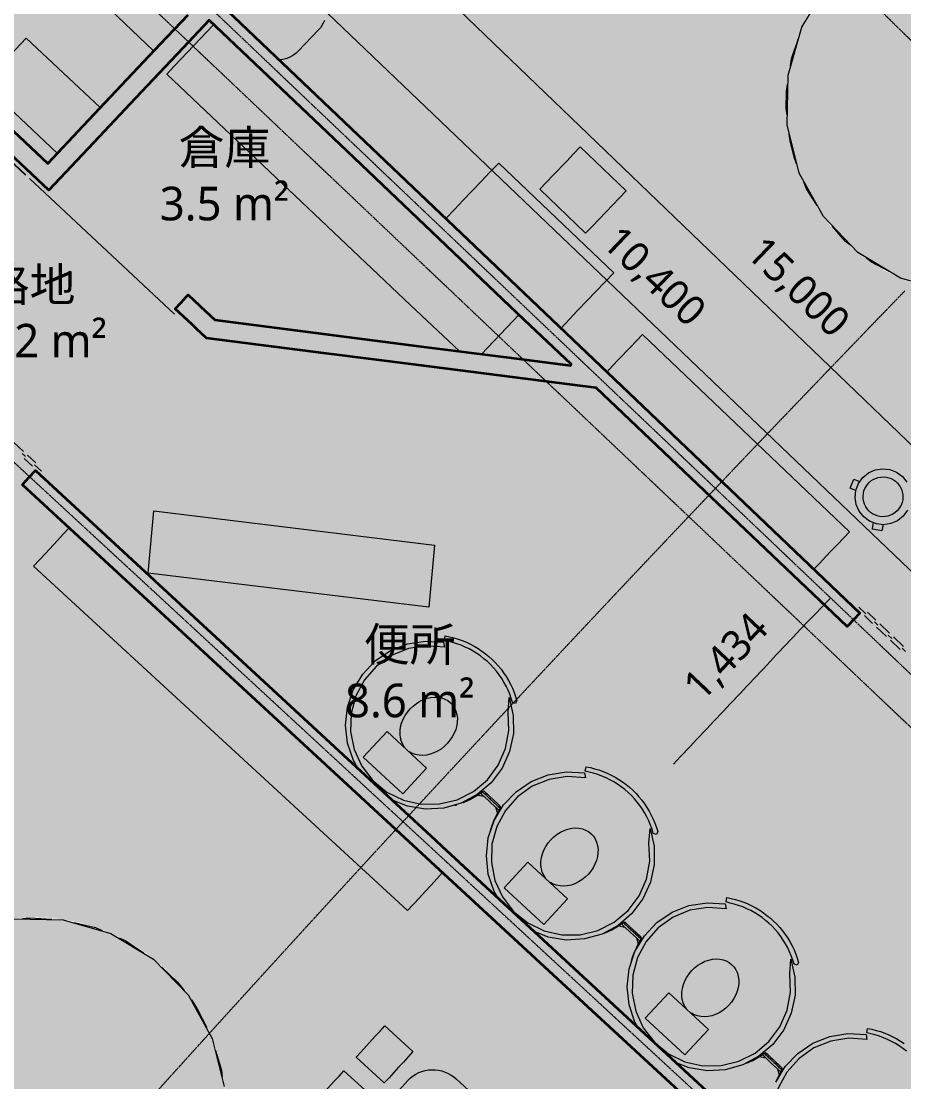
# Model space of a CAD drawing. Header units: millimetres. Extents: x -31757 to 121236, y -27283 to 63658.
# Drawn here: x 55714 to 61271, y 35405 to 42081 of the extents above; entities that cross this region are included whole.
import ezdxf

# ---------------------------------------------------------------- set-up
doc = ezdxf.new("R2010")
doc.units = ezdxf.units.MM
doc.linetypes.add('DASHDOT', pattern=[3.556, 2.54, -0.508, 0, -0.508])
for name, color, linetype, lineweight in [('01_切断（構造・壁）', 7, 'Continuous', 35), ('02_切断（家具）', 8, 'Continuous', 18), ('06_部屋の色', 8, 'Continuous', 0), ('07_切断（建具）', 7, 'Continuous', 18), ('10_見えがかり', 7, 'Continuous', 13), ('11_見えがかり（家具）', 8, 'Continuous', 9), ('40_通り芯', 1, 'DASHDOT', 9), ('50_寸法', 3, 'Continuous', 9), ('60_部屋名・面積', 7, 'Continuous', 13), ('70_断面の位置', 6, 'DASHDOT', 9)]:
    doc.layers.add(name, color=color, linetype=linetype, lineweight=lineweight)
doc.styles.add('JP', font='NotoSansCJKjp-Regular.otf')

msp = doc.modelspace()

# ---------------------------------------------------------------- hatches: boundary and pattern name
at = {"layer": '02_切断（家具）'}
msp.add_hatch(color=8, dxfattribs=at).paths.add_polyline_path([(58166.4, 40294.6), (56631.3, 41747.5), (56680.3, 41799.2), (56925.2, 42057.4), (58527.5, 40537.7), (58847.9, 40233.8), (58808.8, 40192.5), (58613, 39986.1), (58496.7, 40001), (58473.5, 40004)])
at = {"layer": '06_部屋の色', "true_color": 0x86bc78}
h = msp.add_hatch(color=8, dxfattribs=at)
h.paths.add_polyline_path([(57514.3, 45692.3), (57624.6, 45804.9), (57844.2, 46028.4), (58064.2, 46251.6), (58284.4, 46474.5), (58505.1, 46697), (58726, 46919.1), (58947.3, 47141), (59169, 47362.5), (59391, 47583.6), (59613.3, 47804.4), (66936.1, 40419.6), (66725.2, 40210), (66514.5, 40000.2), (66304.2, 39790), (66094.2, 39579.6), (65884.6, 39368.8), (65675.2, 39157.6), (65466.2, 38946.2), (65257.5, 38734.4), (65049.2, 38522.3), (64944.5, 38415.4), (64841.1, 38309.9), (64633.4, 38097.1), (64426, 37884.1), (64219, 37670.7), (64012.3, 37457), (63805.9, 37243), (63599.8, 37028.7), (63394.1, 36814), (63188.7, 36599.1), (62983.6, 36383.8), (55447.8, 43551.2), (55663.9, 43778), (55880.4, 44004.6), (56097.2, 44230.8), (56314.3, 44456.7), (56531.9, 44682.2), (56749.7, 44907.4), (56967.9, 45132.3), (57186.5, 45356.8), (57405.4, 45581), (57510.8, 45688.7)])
h.paths.add_polyline_path([(60530.3, 41638.2), (60528.5, 41533.4), (60535.8, 41428.8), (60552.2, 41325.2), (60577.6, 41223.5), (60611.7, 41124.4), (60654.3, 41028.6), (60705.1, 40937), (60763.8, 40850), (60829.7, 40768.6), (60902.6, 40693.2), (60981.7, 40624.4), (61066.5, 40562.8), (61156.3, 40508.8), (61250.6, 40462.8), (61348.4, 40425.3), (61449.2, 40396.4), (61552.1, 40376.4), (61656.4, 40365.4), (61761.2, 40363.6), (61865.7, 40370.9), (61969.3, 40387.3), (62071, 40412.6), (62170.1, 40446.8), (62265.9, 40489.4), (62357.6, 40540.2), (62444.5, 40598.9), (62525.9, 40664.8), (62583.5, 40720.4), (62587.2, 40724), (62601.4, 40737.7), (62670.1, 40816.8), (62731.7, 40901.6), (62785.7, 40991.4), (62831.7, 41085.7), (62869.3, 41183.5), (62898.2, 41284.3), (62918.2, 41387.2), (62929.1, 41491.5), (62930.9, 41596.3), (62923.6, 41700.8), (62907.2, 41804.4), (62881.9, 41906.1), (62847.7, 42005.2), (62805.1, 42101), (62754.3, 42192.7), (62695.7, 42279.6), (62629.7, 42361), (62556.9, 42436.4), (62477.8, 42505.2), (62392.9, 42566.8), (62303.1, 42620.8), (62208.9, 42666.8), (62111, 42704.4), (62010.2, 42733.3), (61907.3, 42753.3), (61803.1, 42764.2), (61698.3, 42766), (61593.7, 42758.7), (61490.1, 42742.3), (61388.4, 42717), (61289.3, 42682.8), (61193.5, 42640.2), (61101.9, 42589.4), (61014.9, 42530.8), (60933.5, 42464.8), (60871.2, 42404.6), (60858.1, 42392), (60789.3, 42312.8), (60727.7, 42228), (60673.7, 42138.2), (60627.7, 42044), (60590.2, 41946.1), (60561.3, 41845.3), (60541.3, 41742.4)], flags=0)
at = {"layer": '06_部屋の色', "true_color": 0xe9dfcf}
for points in [[(56229.2, 46951.8), (60871.7, 42405.1), (60858.1, 42392), (60789.3, 42312.8), (60727.7, 42228), (60673.7, 42138.2), (60627.7, 42044), (60590.2, 41946.1), (60561.3, 41845.3), (60541.3, 41742.4), (60530.3, 41638.2), (60528.5, 41533.4), (60535.8, 41428.8), (60552.2, 41325.2), (60577.6, 41223.5), (60611.7, 41124.4), (60654.3, 41028.6), (60705.1, 40937), (60763.8, 40850), (60829.7, 40768.6), (60902.6, 40693.2), (60981.7, 40624.4), (61066.5, 40562.8), (61156.3, 40508.8), (61250.6, 40462.8), (61348.4, 40425.3), (61449.2, 40396.4), (61552.1, 40376.4), (61656.4, 40365.4), (61761.2, 40363.6), (61865.7, 40370.9), (61969.3, 40387.3), (62071, 40412.6), (62170.1, 40446.8), (62265.9, 40489.4), (62357.6, 40540.2), (62444.5, 40598.9), (62525.9, 40664.8), (62587.7, 40724.5), (65991.4, 37391.1), (65018.1, 36382.7), (65043.3, 36358.4), (64070.2, 35350.2), (54143.9, 44791.1)], [(62128.1, 33329.2), (52090.4, 42600.1), (54143.9, 44791.1), (64044.9, 35374.3), (63086.5, 34351.7), (63112, 34327.8), (62153.8, 33305.4)], [(52090.4, 42600.1), (62128.1, 33329.2), (61184.7, 32292.7), (61210.6, 32269.2), (60267.5, 31232.9), (60241.4, 31256.3), (56694.5, 34437.3), (56741.1, 34490.9), (56802.8, 34575.7), (56856.7, 34665.5), (56902.7, 34759.8), (56940.3, 34857.6), (56969.2, 34958.4), (56989.2, 35061.3), (57000.1, 35165.5), (57001.9, 35270.4), (56994.6, 35374.9), (56978.2, 35478.5), (56952.9, 35580.2), (56918.7, 35679.3), (56876.1, 35775.1), (56825.3, 35866.8), (56766.7, 35953.7), (56700.7, 36035.1), (56627.9, 36110.5), (56548.8, 36179.3), (56463.9, 36240.9), (56374.1, 36294.9), (56279.9, 36340.9), (56182, 36378.5), (56081.2, 36407.3), (55978.3, 36427.4), (55874.1, 36438.3), (55769.3, 36440.1), (55664.7, 36432.8), (55561.1, 36416.4), (55459.4, 36391.1), (55360.3, 36356.9), (55264.5, 36314.3), (55172.9, 36263.5), (55086, 36204.9), (55004.5, 36138.9), (54929.1, 36066.1), (54906.9, 36040.5), (50069.1, 40379.3)], [(53867.9, 41871.1), (54057.7, 42075), (54158.8, 42183.4), (54265.8, 42297.8), (54336.9, 42373.8), (54393.3, 42434.1), (54425.8, 42468.8), (55994.5, 40998.5), (56008, 41012.8), (56021.4, 41027.2), (56034.8, 41041.5), (56764.2, 40357.4), (56750.9, 40343.2), (56737.5, 40328.9), (56724.2, 40314.7), (56906.6, 40143.7), (59360.4, 39829.4), (62983.4, 36383.6), (62806.8, 36197.7), (62778.9, 36168.3), (62676.7, 36060.4), (62574.6, 35952.4), (62472.5, 35844.4), (62406.8, 35774.6), (62013.9, 35356.8), (58365.8, 38776), (55911.6, 39072.1), (53412.8, 41380), (53524, 41500.2), (53625.5, 41610), (53732, 41724.8), (53838.6, 41839.6)]]:
    msp.add_hatch(color=8, dxfattribs=at).paths.add_polyline_path(points)
at = {"layer": '06_部屋の色', "true_color": 0xd9d3ec}
for points in [[(54935.6, 43011.1), (55447.4, 43551.3), (56896.6, 42172.9), (56389.8, 41638.1), (55885, 41101.4), (54425.7, 42469.1)], [(55994.5, 40998.5), (55885.6, 41100.6), (56390.5, 41637.4), (56897.5, 42172.3), (62983.6, 36383.8), (62982.8, 36384.2), (59360.6, 39829.3), (56906.6, 40143.7), (56724.2, 40314.7), (56764.2, 40357.4), (56034.8, 41041.5)]]:
    msp.add_hatch(color=8, dxfattribs=at).paths.add_polyline_path(points)
at = {"layer": '06_部屋の色', "true_color": 0x86bc78}
msp.add_hatch(color=8, dxfattribs=at).paths.add_polyline_path([(61016, 42529.1), (61290, 42681), (61594, 42756.8), (61907.2, 42751.3), (62208.3, 42664.9), (62476.9, 42503.6), (62694.5, 42278.3), (62846.3, 42004.3), (62922.1, 41700.3), (62916.7, 41387.1), (62830.3, 41086), (62669, 40817.5), (62443.6, 40599.8), (62169.6, 40448), (61865.7, 40372.2), (61552.5, 40377.7), (61251.3, 40464), (60982.8, 40625.3), (60765.2, 40850.7), (60613.3, 41124.7), (60537.5, 41428.6), (60543, 41741.8), (60629.4, 42043), (60790.7, 42311.5)])
at = {"layer": '06_部屋の色', "true_color": 0x9fcb84}
h = msp.add_hatch(color=8, dxfattribs=at)
h.paths.add_polyline_path([(50264, 37890.7), (50471.4, 38125.6), (50679.1, 38360.2), (50887.3, 38594.4), (51095.8, 38828.3), (51304.6, 39061.9), (51408.5, 39177.8), (51513.8, 39295.2), (51723.4, 39528.1), (51933.3, 39760.7), (52143.6, 39993), (52354.2, 40225), (52565.2, 40456.7), (52776.6, 40688), (52988.3, 40919), (53200.4, 41149.7), (53412.8, 41380), (59946.6, 35345.3), (61052.7, 34323.6), (60851.1, 34105.1), (60649.9, 33886.2), (60449, 33667), (60248.5, 33447.5), (60048.2, 33227.7), (59848.4, 33007.6), (59648.8, 32787.2), (59449.6, 32566.4), (59250.8, 32345.4), (59154.2, 32237.7), (59150.9, 32234), (59052.3, 32124.1), (58854.1, 31902.4), (58656.3, 31680.5), (58458.8, 31458.2), (58261.6, 31235.6), (58064.8, 31012.8), (57868.4, 30789.6), (57672.3, 30566.1), (57476.5, 30342.4), (57281.1, 30118.3), (53359.5, 33533.2), (49438, 36948), (49643.9, 37184.2), (49850.2, 37420), (50056.9, 37655.5)])
h.paths.add_polyline_path([(54860.3, 35986.9), (54798.7, 35902.1), (54744.7, 35812.3), (54698.7, 35718.1), (54661.2, 35620.2), (54632.3, 35519.4), (54612.3, 35416.5), (54601.3, 35312.3), (54599.5, 35207.5), (54606.8, 35102.9), (54623.2, 34999.3), (54648.6, 34897.6), (54682.7, 34798.5), (54725.3, 34702.7), (54776.1, 34611.1), (54834.8, 34524.1), (54900.7, 34442.7), (54973.6, 34367.3), (55052.7, 34298.5), (55137.5, 34236.9), (55227.3, 34182.9), (55321.6, 34136.9), (55419.4, 34099.4), (55520.2, 34070.5), (55623.1, 34050.5), (55727.4, 34039.5), (55832.2, 34037.7), (55936.7, 34045), (56040.3, 34061.4), (56142, 34086.7), (56241.1, 34120.9), (56336.9, 34163.5), (56428.6, 34214.3), (56515.5, 34273), (56597, 34338.9), (56672.4, 34411.8), (56694.4, 34437.1), (56741.1, 34490.9), (56802.8, 34575.7), (56856.7, 34665.5), (56902.7, 34759.8), (56940.3, 34857.6), (56969.2, 34958.4), (56989.2, 35061.3), (57000.1, 35165.5), (57001.9, 35270.4), (56994.6, 35374.9), (56978.2, 35478.5), (56952.9, 35580.2), (56918.7, 35679.3), (56876.1, 35775.1), (56825.3, 35866.8), (56766.7, 35953.7), (56700.7, 36035.1), (56627.9, 36110.5), (56548.8, 36179.3), (56463.9, 36240.9), (56374.1, 36294.9), (56279.9, 36340.9), (56182, 36378.5), (56081.2, 36407.3), (55978.3, 36427.4), (55874.1, 36438.3), (55769.3, 36440.1), (55664.7, 36432.8), (55561.1, 36416.4), (55459.4, 36391.1), (55360.3, 36356.9), (55264.5, 36314.3), (55172.9, 36263.5), (55086, 36204.9), (55004.5, 36138.9), (54929.1, 36066.1), (54906.8, 36040.4)], flags=0)
at = {"layer": '06_部屋の色', "true_color": 0xd5ebee}
msp.add_hatch(color=8, dxfattribs=at).paths.add_polyline_path([(62013.9, 35356.8), (62065.2, 35411.4), (61557.9, 34868.5), (61052.7, 34323.6), (55911.6, 39072.1), (58365.8, 38776)])
at = {"layer": '06_部屋の色', "true_color": 0x9fcb84}
msp.add_hatch(color=8, dxfattribs=at).paths.add_polyline_path([(55087, 36203.2), (55361, 36355.1), (55665, 36430.9), (55978.2, 36425.4), (56279.3, 36339.1), (56547.8, 36177.7), (56765.5, 35952.4), (56917.3, 35678.4), (56993.1, 35374.5), (56987.7, 35061.2), (56901.3, 34760.1), (56740, 34491.6), (56514.6, 34274), (56240.6, 34122.1), (55936.7, 34046.3), (55623.5, 34051.8), (55322.3, 34138.1), (55053.8, 34299.5), (54836.2, 34524.8), (54684.3, 34798.8), (54608.5, 35102.8), (54614, 35416), (54700.4, 35717.1), (54861.7, 35985.6)])
at = {"layer": '50_寸法'}
for points in [[(60842, 38420.2), (60835.9, 38413.8), (60828.6, 38408.8), (60820.5, 38405.3), (60811.9, 38403.5), (60803.1, 38403.3), (60794.4, 38404.9), (60786.2, 38408.2), (60778.8, 38413), (60772.5, 38419.1), (60767.5, 38426.4), (60764, 38434.5), (60762.1, 38443.1), (60762, 38451.9), (60763.6, 38460.6), (60766.8, 38468.8), (60771.6, 38476.2), (60777.8, 38482.5), (60785, 38487.5), (60793.1, 38491), (60801.7, 38492.9), (60810.6, 38493), (60819.2, 38491.4), (60827.4, 38488.2), (60834.8, 38483.4), (60841.2, 38477.2), (60846.2, 38470), (60849.7, 38461.9), (60851.5, 38453.3), (60851.7, 38444.4), (60850.1, 38435.8), (60846.8, 38427.6)], [(59857.5, 37377.3), (59851.4, 37371), (59844.1, 37366), (59836, 37362.5), (59827.4, 37360.7), (59818.6, 37360.5), (59809.9, 37362.1), (59801.7, 37365.4), (59794.3, 37370.1), (59787.9, 37376.3), (59782.9, 37383.5), (59779.4, 37391.6), (59777.6, 37400.3), (59777.4, 37409.1), (59779, 37417.8), (59782.3, 37426), (59787.1, 37433.4), (59793.2, 37439.7), (59800.5, 37444.7), (59808.6, 37448.2), (59817.2, 37450.1), (59826, 37450.2), (59834.7, 37448.6), (59842.9, 37445.4), (59850.3, 37440.6), (59856.6, 37434.4), (59861.6, 37427.2), (59865.1, 37419.1), (59867, 37410.5), (59867.1, 37401.6), (59865.5, 37393), (59862.3, 37384.8)]]:
    msp.add_hatch(color=7, dxfattribs=at).paths.add_polyline_path(points)

# ---------------------------------------------------------------- linework, layer by layer
at = {"layer": '01_切断（構造・壁）'}
for points in [[(55533.8, 43553.3), (58483.5, 40746.2), (59537.4, 39743.2), (60995.1, 38355.9), (60995.1, 38355.9), (60995.1, 38355.9), (60988.9, 38349.4), (60960.2, 38319.2), (60914, 38270.6), (59333.9, 39772.5), (59250.1, 39783.2), (58200.8, 39917.5), (58200.8, 39917.5), (57634.9, 39989.9), (56880.2, 40086.4), (56880.2, 40086.4), (56880.2, 40086.4), (56814.9, 40147.6), (56790, 40171), (56683, 40271.2), (56683, 40271.2), (56683, 40271.2), (56720.6, 40311.3), (56751.1, 40343.9), (56765.1, 40358.8), (56837.1, 40291.2), (56842.6, 40286.1), (56933.4, 40200.9), (57518.8, 40125.9), (58231.9, 40034.4), (58767.8, 39965.7), (59173.7, 39913.7), (59177.3, 39921.3), (58881.8, 40202.3), (58524.3, 40542.1), (57765.6, 41263.2), (56898.4, 42087.6), (56697.4, 41875.5), (56694.6, 41872.5), (56433.4, 41596.9), (56169.4, 41316.2), (55887.8, 41016.8), (55887.8, 41016.8), (55887.8, 41016.8), (55887.8, 41016.8), (55887.8, 41016.8), (55497.9, 41382.1)], [(55119.9, 41900.8), (55882.2, 41186), (56107, 41425), (56346.2, 41679.3), (56592.2, 41938.8), (56765.7, 42122)], [(60839.4, 34438.9), (58953.8, 36179.4), (57191.3, 37806.3), (55721.4, 39163.2), (55724, 39166), (55762.8, 39208), (55804.2, 39252.9), (55804.2, 39252.9), (55804.2, 39252.9), (56855.8, 38281.1), (58322.5, 36925.6), (58322.5, 36925.6), (58363.4, 36887.8), (58363.4, 36887.8), (60168.2, 35219.9), (60919.5, 34525.6), (60919.5, 34525.6), (60919.5, 34525.6), (60868.9, 34470.8), (60839.6, 34439.1), (60839.4, 34438.9)]]:
    msp.add_lwpolyline(points, dxfattribs=at)
at = {"layer": '02_切断（家具）'}
msp.add_lwpolyline([(58166.4, 40294.6), (56631.3, 41747.5), (56680.3, 41799.2), (56925.2, 42057.4), (58527.5, 40537.7), (58847.9, 40233.8), (58808.8, 40192.5), (58613, 39986.1), (58496.7, 40001), (58473.5, 40004), (58166.4, 40294.6)], dxfattribs=at)
at = {"layer": '07_切断（建具）'}
for points in [[(56678.6, 40237.2), (55766.2, 41091.8)], [(55720, 39360.6), (55742, 39340.3)], [(55797.1, 39289.3), (55841.2, 39248.6)], [(61032.2, 38351.4), (60988.8, 38392.8)], [(61108.3, 38279), (61086.5, 38299.7)], [(61195.2, 38196.3), (61173.5, 38216.9)], [(61260.4, 38134.2), (61282.1, 38113.5)]]:
    msp.add_lwpolyline(points, dxfattribs=at)
at = {"layer": '10_見えがかり'}
for points in [[(60564.2, 41844.6), (60607.7, 41974.5)], [(60557.4, 41799.4), (60564.2, 41844.6)], [(60536.6, 41488.6), (60531.5, 41533.4), (60533.3, 41638), (60540, 41682.6)], [(60596.7, 41183), (60580.4, 41224.4), (60555.1, 41325.8), (60550.1, 41370)], [(60725.4, 40918.4), (60657, 41030), (60641, 41070.7)], [(60938.3, 40668.6), (60904.6, 40695.3), (60819.3, 40791.8)], [(61179.7, 40504.7), (61068.1, 40565.3), (61034.9, 40591.7)], [(55665.3, 39431.1), (55728.5, 39372.7)], [(55785.7, 39279.9), (55733.5, 39328.1)], [(55753.4, 39349.7), (55805.6, 39301.5)], [(61075.2, 38290.7), (61023.8, 38339.6)], [(61043.5, 38360.4), (61095, 38311.4)], [(61162.1, 38208), (61099.9, 38267.2)], [(61119.6, 38288), (61181.9, 38228.7)], [(58491.4, 38182), (58517.2, 38171.3), (58542.4, 38159.4), (58567, 38146.3), (58591, 38131.9), (58614.2, 38116.4), (58636.6, 38099.8), (58658.2, 38082.1), (58678.9, 38063.4), (58698.7, 38043.7), (58717.5, 38023), (58735.2, 38001.5), (58751.9, 37979.1), (58767.4, 37955.9), (58781.8, 37932), (58795, 37907.4), (58807, 37882.2), (58817.7, 37856.4), (58827.2, 37830.2), (58835.4, 37803.5), (58826.9, 37785.7), (58807.5, 37791.8), (58799.5, 37818.5), (58790.1, 37844.8), (58779.3, 37870.5), (58767.3, 37895.7), (58754, 37920.3), (58739.4, 37944.1), (58723.6, 37967.1), (58706.6, 37989.2), (58688.5, 38010.5), (58669.4, 38030.8), (58649.2, 38050.1), (58628.1, 38068.3), (58606, 38085.4), (58583.1, 38101.3), (58559.4, 38116.1), (58534.9, 38129.5), (58509.8, 38141.8), (58484.1, 38152.6), (58457.9, 38162.2), (58431.2, 38170.4), (58404.1, 38177.2), (58379.2, 38184.2), (58383.9, 38211.7), (58411.3, 38206.3), (58438.4, 38199.5), (58465.1, 38191.4), (58491.4, 38182)], [(61206.5, 38205.2), (61268.8, 38145.9)], [(61249.1, 38125.2), (61186.8, 38184.5)], [(59377.9, 37358.5), (59403.7, 37347.8), (59428.9, 37335.9), (59453.5, 37322.7), (59477.5, 37308.4), (59500.7, 37292.9), (59523.1, 37276.3), (59544.7, 37258.6), (59565.4, 37239.9), (59585.2, 37220.2), (59604, 37199.5), (59621.7, 37178), (59638.4, 37155.6), (59653.9, 37132.4), (59668.3, 37108.5), (59681.5, 37083.9), (59693.5, 37058.7), (59704.2, 37032.9), (59713.7, 37006.6), (59721.9, 36979.9), (59713.4, 36962.2), (59694, 36968.2), (59686, 36995), (59676.6, 37021.2), (59665.8, 37047), (59653.8, 37072.2), (59640.5, 37096.7), (59625.9, 37120.5), (59610.1, 37143.5), (59593.1, 37165.7), (59575.1, 37187), (59555.9, 37207.3), (59535.7, 37226.6), (59514.6, 37244.8), (59492.5, 37261.9), (59469.6, 37277.8), (59445.9, 37292.5), (59421.4, 37306), (59396.3, 37318.2), (59370.6, 37329.1), (59344.4, 37338.7), (59317.7, 37346.8), (59290.6, 37353.6), (59265.7, 37360.7), (59270.4, 37388.2), (59297.8, 37382.8), (59324.9, 37376), (59351.6, 37367.9), (59377.9, 37358.5)], [(60264.4, 36534.9), (60290.2, 36524.3), (60315.4, 36512.3), (60340, 36499.2), (60364, 36484.9), (60387.2, 36469.4), (60409.7, 36452.8), (60431.2, 36435.1), (60451.9, 36416.4), (60471.7, 36396.6), (60490.5, 36376), (60508.2, 36354.4), (60524.9, 36332), (60540.4, 36308.9), (60554.8, 36284.9), (60568, 36260.3), (60580, 36235.1), (60590.7, 36209.4), (60600.2, 36183.1), (60608.4, 36156.4), (60599.9, 36138.6), (60580.5, 36144.7), (60572.5, 36171.4), (60563.1, 36197.7), (60552.4, 36223.5), (60540.3, 36248.7), (60527, 36273.2), (60512.4, 36297), (60496.6, 36320), (60479.6, 36342.2), (60461.6, 36363.4), (60442.4, 36383.7), (60422.2, 36403), (60401.1, 36421.2), (60379, 36438.3), (60356.1, 36454.3), (60332.4, 36469), (60307.9, 36482.5), (60282.8, 36494.7), (60257.1, 36505.6), (60230.9, 36515.1), (60204.2, 36523.3), (60177.1, 36530.1), (60152.2, 36537.2), (60156.9, 36564.7), (60184.3, 36559.2), (60211.4, 36552.4), (60238.1, 36544.3), (60264.4, 36534.9)], [(55723.2, 36431.9), (55769.3, 36437.1), (55908, 36428.7)], [(56046.9, 36407.8), (56181.1, 36375.6), (56223.3, 36357.2)], [(56330.8, 36310.5), (56372.7, 36292.3), (56486.6, 36216.9)], [(56600.5, 36126.1), (56698.4, 36033.2), (56741, 35980.6)], [(56785.5, 35920.4), (56822.7, 35865.2), (56882.1, 35746)], [(61287.6, 35597.7), (61265.5, 35614.8), (61242.6, 35630.7), (61218.9, 35645.5), (61194.5, 35659), (61169.3, 35671.2), (61143.6, 35682), (61117.4, 35691.6), (61090.7, 35699.8), (61063.7, 35706.6), (61038.7, 35713.6), (61043.5, 35741.2), (61070.8, 35735.7), (61097.9, 35728.9), (61124.6, 35720.8), (61150.9, 35711.4)], [(61150.9, 35711.4), (61176.7, 35700.7), (61201.9, 35688.8), (61226.6, 35675.7), (61250.5, 35661.3), (61273.7, 35645.8)], [(56938, 35603.7), (56975.3, 35477.9), (56980.3, 35434.3)]]:
    msp.add_lwpolyline(points, dxfattribs=at)
at = {"layer": '11_見えがかり（家具）'}
for points in [[(61552.5, 40377.7), (61251.3, 40464), (60982.8, 40625.3), (60765.2, 40850.7), (60613.3, 41124.7), (60537.5, 41428.6), (60543, 41741.8), (60629.4, 42043), (60790.7, 42311.5), (61016, 42529.1)], [(56547.5, 41894.6), (56229.3, 42196), (56491.1, 42472)], [(57623.5, 42085.8), (57616.5, 42069.6), (57608, 42054.3), (57597.9, 42039.9), (57586.5, 42026.7), (57457.6, 41891.6), (57445.2, 41879.8), (57431.7, 41869.3), (57417.2, 41860.1), (57401.9, 41852.5), (57385.8, 41846.3), (57369.2, 41841.8), (57352.2, 41838.9), (57339.1, 41838)], [(55940.8, 41251.1), (55475.4, 41687.9), (55745.5, 41975.2), (56210.5, 41537.1)], [(59310.5, 40791), (59268, 40746.7), (58979, 41023.2), (59064.1, 41112.1), (59149.2, 41200.9), (59191.8, 41245.3), (59234.4, 41289.6), (59522.9, 41012.6), (59480.4, 40968.3), (59437.9, 40924), (59395.4, 40879.7), (59352.9, 40835.4), (59310.5, 40791)], [(58388.7, 40839.1), (58442.1, 40895.3), (58498, 40953.9), (58553.9, 41012.6), (58609.9, 41071.2), (58665.9, 41129.9), (58721.9, 41188.5), (59444.6, 40497.3), (59388.9, 40439), (59333.2, 40380.7), (59277.5, 40322.3), (59221.8, 40264), (59166.2, 40205.6), (59113.1, 40149.8)], [(59475.8, 39950.7), (59551.4, 40029.9), (59589.1, 40069.5), (59626.9, 40109.1), (60928.8, 38866.1), (60891.3, 38826.8), (60853.9, 38787.6), (60816.5, 38748.3), (60779.1, 38709.1), (60741.7, 38669.8), (60706.7, 38633.1)], [(59402.8, 39874), (59438.1, 39911.1), (59475.8, 39950.7)], [(61294.8, 39002.7), (61267.6, 38965.6), (61231.8, 38936.8), (61189.7, 38918.3), (61144.3, 38911.4), (61098.6, 38916.4), (61055.7, 38933.1), (61018.7, 38960.3), (60989.9, 38996.1), (60971.4, 39038.2), (60964.4, 39083.6), (60969.4, 39129.3), (60986.1, 39172.1), (61013.3, 39209.2), (61049.2, 39238), (61091.2, 39256.5), (61136.7, 39263.4)], [(61136.7, 39263.4), (61182.4, 39258.4), (61225.2, 39241.8), (61262.3, 39214.6), (61291, 39178.7)], [(60967.2, 39127.6), (60958.3, 39131.4), (60953.1, 39133.6), (60948, 39135.8), (60942.9, 39138), (60937.7, 39140.1), (60932.6, 39142.3), (60956.7, 39199), (60961.8, 39196.8), (60967, 39194.6), (60977.2, 39190.3)], [(60977.2, 39190.3), (60982.4, 39188.1), (60992.3, 39183.9)], [(61033.7, 39153.1), (61042.4, 39165.4), (61052.5, 39176.7), (61064.4, 39187), (61078, 39196.1), (61093.1, 39203.4), (61109.3, 39208.8), (61126.3, 39211.9), (61143.5, 39212.7), (61160.6, 39211.1), (61176.9, 39207.3), (61192.2, 39201.6), (61206.1, 39194.2), (61218.5, 39185.5), (61229.7, 39175.4), (61240.1, 39163.5), (61249.1, 39149.9), (61256.5, 39134.8), (61261.9, 39118.6), (61265, 39101.6), (61265.8, 39084.4), (61264.2, 39067.3), (61260.4, 39051), (61254.6, 39035.7), (61247.2, 39021.8), (61238.6, 39009.4), (61228.5, 38998.1), (61216.6, 38987.8), (61203, 38978.8), (61187.9, 38971.4), (61171.6, 38966), (61154.7, 38962.9), (61137.4, 38962.1), (61120.4, 38963.7), (61104, 38967.5), (61088.7, 38973.2), (61074.8, 38980.6), (61062.4, 38989.3), (61051.2, 38999.4), (61040.9, 39011.3), (61031.8, 39024.9), (61024.4, 39040), (61019.1, 39056.2), (61015.9, 39073.2), (61015.2, 39090.5), (61016.7, 39107.5), (61020.5, 39123.9), (61026.3, 39139.1), (61033.7, 39153.1)], [(56549.5, 38998), (58316.8, 38782.2), (58281, 38392.6), (56514.2, 38606.6), (56549.5, 38998)], [(61140.3, 38909.8), (61139.6, 38905.5), (61138.6, 38900), (61137.6, 38894.5), (61136.6, 38889), (61135.7, 38883.8), (61134.7, 38878), (61133.7, 38872.5), (61073.1, 38883.2), (61074, 38888.7), (61076, 38899.7), (61077.9, 38910.7), (61078.9, 38916.2), (61079.8, 38921.5)], [(58221, 36563.3), (58184.2, 36523.4), (58147.4, 36483.4), (55792.4, 38650), (55867.2, 38731.2), (55942.1, 38812.5), (55979.5, 38853.1), (56013.2, 38889.5), (57035.5, 37947.4)], [(57805.4, 37872.9), (57864.7, 37971.3), (57943.8, 38054.6), (58039, 38118.9), (58145.8, 38161.2), (58259.2, 38179.5), (58373.8, 38172.9), (58379.9, 38141.3), (58265.4, 38149.7), (58152, 38131.8), (58045.7, 38088.4), (57952.1, 38022), (57876, 37935.9), (57821.7, 37834.8), (57791.8, 37723.9), (57788, 37609.1), (57810.5, 37496.5), (57858.1, 37392), (57928.3, 37301.1), (58017.4, 37228.7), (58120.6, 37178.4), (58232.6, 37153.1), (58347.4, 37153.9), (58459, 37180.9), (58561.5, 37232.7), (58649.5, 37306.5), (58718.3, 37398.4), (58764.4, 37503.6), (58785.2, 37616.5), (58779.8, 37731.2), (58787.3, 37823.4), (58812.8, 37711.4), (58813.6, 37596.5), (58789.7, 37484.2), (58742.1, 37379.7), (58673.2, 37287.8), (58586, 37213), (58484.8, 37158.7), (58374.3, 37127.5), (58259.6, 37120.8), (58146.2, 37139), (58055.9, 37174.7)], [(57834.4, 37379.4), (57805.7, 37426.9), (57768.9, 37535.7), (57756.4, 37649.9), (57768.8, 37764.1), (57805.4, 37872.9)], [(58131, 37709.9), (58145.6, 37731.7), (58162.6, 37752), (58181.6, 37770.4), (58202.2, 37786.6), (58224.2, 37800.4), (58247.1, 37811.5), (58270.6, 37819.7), (58294.3, 37824.8), (58317.7, 37826.9), (58340.4, 37825.8), (58362.1, 37821.6), (58382.4, 37814.3), (58401, 37804.1), (58417.4, 37791.1), (58431.5, 37775.6), (58443.1, 37757.9), (58451.8, 37738.1), (58457.5, 37716.8), (58460.3, 37694.2), (58459.9, 37670.7), (58456.5, 37646.8), (58450.1, 37622.8), (58440.7, 37599.1), (58428.6, 37576.2), (58414, 37554.5), (58397, 37534.2), (58378.1, 37515.8), (58357.5, 37499.6), (58335.5, 37485.9), (58312.6, 37474.8), (58289.2, 37466.6), (58265.5, 37461.4), (58242.2, 37459.4), (58219.4, 37460.4), (58197.7, 37464.6), (58177.4, 37471.9), (58159.8, 37481.5)], [(58127.6, 37511.4), (58116.7, 37528.2), (58107.9, 37547.9), (58102.1, 37569.2), (58099.3, 37591.8), (58099.6, 37615.3), (58103, 37639.3), (58109.5, 37663.3), (58118.8, 37687), (58131, 37709.9)], [(57867.1, 37448), (58017.7, 37610.5), (58267, 37379.4), (58116.8, 37217.1), (57867.1, 37448)], [(58692, 37049.4), (58751.2, 37147.8), (58830.3, 37231.1), (58925.5, 37295.4), (59032.3, 37337.6), (59145.7, 37355.9), (59260.3, 37349.4), (59266.5, 37317.8), (59151.9, 37326.2), (59038.5, 37308.2), (58932.2, 37264.9), (58838.6, 37198.4), (58762.6, 37112.4), (58708.2, 37011.2), (58678.3, 36900.3), (58674.6, 36785.6), (58697.1, 36673), (58744.7, 36568.5), (58814.8, 36477.6), (58903.9, 36405.1), (59007.1, 36354.9), (59119.1, 36329.5), (59233.9, 36330.4), (59345.5, 36357.4), (59448, 36409.2), (59536, 36482.9), (59604.9, 36574.9), (59650.9, 36680), (59671.7, 36793), (59666.3, 36907.6), (59673.8, 36999.8), (59699.3, 36887.9), (59700.1, 36773), (59676.2, 36660.7), (59628.6, 36556.1), (59559.7, 36464.3), (59472.5, 36389.5), (59371.3, 36335.2), (59260.8, 36304), (59146.1, 36297.3), (59032.7, 36315.5), (58950.4, 36348)], [(58496.2, 37162.6), (58499.5, 37163.7), (58545.1, 37184.8), (58588.4, 37210.1), (58627.2, 37202.5), (58664, 37168.3), (58700.9, 37134.2), (58712.3, 37096.2), (58690.2, 37051.1), (58672.6, 37004.1), (58665.1, 36976.1)], [(58591, 37211.6), (58602.5, 37219.5), (58604.5, 37221)], [(58606.1, 37222.1), (58611.8, 37226.3), (58617.5, 37230.6), (58622.8, 37226.3), (58628, 37221.5), (58633.2, 37216.6), (58643.6, 37206.9), (58648.8, 37202.1), (58654.1, 37197.2), (58659.3, 37192.4), (58664.5, 37187.6), (58669.7, 37182.7), (58674.9, 37177.9), (58680.2, 37173), (58690.6, 37163.3), (58695.8, 37158.5), (58701, 37153.7), (58706.2, 37148.8), (58711.5, 37144), (58716.7, 37139.1), (58721.9, 37134.3), (58727.1, 37129.4), (58729, 37124.2), (58725.1, 37118.2), (58720.9, 37115.6), (58710.5, 37125.3), (58705.3, 37130.1), (58703.7, 37131.5)], [(58624.5, 37205.1), (58621.8, 37207.6), (58616.5, 37212.4), (58606.1, 37222.1)], [(58619.7, 37231.4), (58626.9, 37235.5), (58638.2, 37225.1), (58649.5, 37214.6), (58660.8, 37204.1), (58717.2, 37151.8), (58728.4, 37141.3), (58732.8, 37130), (58730.4, 37126.2)], [(58709.1, 36571.4), (58682.4, 36596.1), (58645.5, 36630.2), (58608.6, 36664.3), (58571.8, 36698.4), (58498, 36766.6), (58461.1, 36800.6), (58424.2, 36834.7), (58387.4, 36868.8), (58350.5, 36902.9), (58313.6, 36937), (58276.7, 36971.1), (58239.8, 37005.2), (58203, 37039.2), (58166.1, 37073.3), (58129.2, 37107.4), (58092.3, 37141.5), (58060.8, 37170.6)], [(58444.6, 37145.3), (58452.1, 37147.1), (58456.2, 37148.6)], [(58722.8, 37114.4), (58716.5, 37104), (58713.6, 37098.8)], [(58715, 36565.5), (58692.2, 36603.4), (58655.4, 36712.2), (58642.9, 36826.4), (58655.3, 36940.6), (58692, 37049.4)], [(59017.7, 36886.7), (59032.3, 36908.4), (59049.1, 36928.5), (59068, 36946.8), (59088.5, 36962.9), (59110.4, 36976.6), (59133.3, 36987.5), (59156.7, 36995.6), (59180.2, 37000.7), (59203.5, 37002.7), (59226.2, 37001.5), (59247.9, 36997.2), (59268.2, 36989.9), (59286.7, 36979.7), (59303.1, 36966.7), (59317.2, 36951.2), (59328.8, 36933.5), (59337.5, 36913.8), (59343.4, 36892.5), (59346.2, 36870), (59345.9, 36846.6), (59342.6, 36822.7), (59336.2, 36798.8), (59326.9, 36775.3), (59314.9, 36752.5), (59300.4, 36730.9), (59283.6, 36710.7), (59264.8, 36692.5), (59244.2, 36676.4), (59222.4, 36662.7), (59199.6, 36651.8), (59176.2, 36643.7), (59152.7, 36638.6), (59129.4, 36636.6), (59106.7, 36637.7), (59085, 36642), (59064.8, 36649.2), (59047.2, 36658.9)], [(59014.9, 36688.8), (59004, 36705.6), (58995.2, 36725.2), (58989.4, 36746.5), (58986.5, 36769), (58986.8, 36792.5), (58990.1, 36816.3), (58996.5, 36840.3), (59005.7, 36863.9), (59017.7, 36886.7)], [(58755.5, 36626.4), (58905.1, 36788), (59154.4, 36556.8), (59005.1, 36395.5), (58755.5, 36626.4)], [(58365.3, 36719.9), (58331.5, 36683.2), (58294.6, 36643.3), (58257.8, 36603.3), (58221, 36563.3)], [(59578.5, 36225.9), (59637.7, 36324.2), (59716.8, 36407.5), (59812, 36471.8), (59918.8, 36514.1), (60032.2, 36532.4), (60146.8, 36525.8), (60153, 36494.3), (60038.4, 36502.7), (59925, 36484.7), (59818.7, 36441.4), (59725.1, 36374.9), (59649.1, 36288.8), (59594.7, 36187.7), (59564.8, 36076.8), (59561.1, 35962.1), (59583.6, 35849.5), (59631.2, 35745), (59701.3, 35654.1), (59790.4, 35581.6), (59893.6, 35531.4), (60005.6, 35506), (60120.5, 35506.8), (60232.1, 35533.9), (60334.5, 35585.6), (60422.5, 35659.4), (60491.4, 35751.3), (60537.4, 35856.5), (60558.2, 35969.4), (60552.8, 36084.1), (60560.3, 36176.3), (60585.8, 36064.3), (60586.7, 35949.5), (60562.7, 35837.1), (60515.2, 35732.6), (60446.2, 35640.8), (60359, 35566), (60257.8, 35511.7), (60147.3, 35480.4), (60032.7, 35473.8), (59919.3, 35492), (59845, 35521.3)], [(55087, 36203.2), (55361, 36355.1), (55665, 36430.9), (55978.2, 36425.4), (56279.3, 36339.1), (56547.8, 36177.7), (56765.5, 35952.4), (56917.3, 35678.4), (56993.1, 35374.5)], [(59386.7, 36341.1), (59387.2, 36341.3), (59432.7, 36362.3), (59476, 36387.5), (59514.7, 36378.9), (59551.5, 36344.7), (59588.3, 36310.6), (59598.9, 36272.5), (59577.2, 36227.7)], [(59478.6, 36389), (59489.7, 36396.7), (59491.4, 36397.9)], [(59498.2, 36394.2), (59493, 36399), (59498.8, 36403.2), (59504.4, 36407.5), (59509.7, 36403.1), (59514.9, 36398.2), (59520.1, 36393.4), (59525.3, 36388.6), (59530.5, 36383.7), (59535.7, 36378.9), (59546.2, 36369.2), (59551.4, 36364.4), (59556.6, 36359.5), (59567, 36349.8), (59572.2, 36345), (59577.5, 36340.2), (59582.7, 36335.3), (59587.9, 36330.5), (59598.3, 36320.8), (59603.5, 36316), (59608.8, 36311.1), (59614, 36306.3), (59615.8, 36301), (59612, 36295), (59607.8, 36292.5), (59602.5, 36297.4), (59597.3, 36302.2), (59592.1, 36307.1), (59591.1, 36308)], [(59511.8, 36381.6), (59508.7, 36384.5), (59503.5, 36389.3), (59498.2, 36394.2)], [(59506.7, 36408.1), (59514.1, 36412), (59525.3, 36401.6), (59536.6, 36391.1), (59570.4, 36359.8), (59581.6, 36349.3), (59592.9, 36338.9), (59604.1, 36328.4), (59615.4, 36318), (59619.6, 36306.7), (59617.2, 36303.1)], [(59589.9, 35757.5), (59570, 35775.8), (59533.2, 35809.8), (59496.4, 35843.9), (59459.6, 35877.9), (59422.7, 35911.9), (59385.9, 35946), (59349.1, 35980), (59312.3, 36014), (59275.4, 36048.1), (59238.6, 36082.1), (59201.8, 36116.1), (59165, 36150.2), (59128.1, 36184.2), (59091.3, 36218.2), (59054.5, 36252.3), (59017.7, 36286.3), (58980.8, 36320.3), (58955.3, 36343.9)], [(59609.8, 36291.4), (59603.3, 36280.7), (59600.3, 36275.2)], [(59595.7, 35751.6), (59578.7, 35779.9), (59541.9, 35888.7), (59529.4, 36002.9), (59541.8, 36117), (59578.5, 36225.9)], [(59574.6, 36220.6), (59559.7, 36180.4), (59555.2, 36163)], [(59904.5, 36063.4), (59918.9, 36085), (59935.7, 36105), (59954.4, 36123.2), (59974.9, 36139.2), (59996.6, 36152.7), (60019.4, 36163.6), (60042.7, 36171.6), (60066.2, 36176.6), (60089.4, 36178.5), (60112.1, 36177.2), (60133.7, 36172.9), (60153.9, 36165.6), (60172.4, 36155.3), (60188.8, 36142.3), (60203, 36126.8), (60214.5, 36109.1), (60223.3, 36089.5), (60229.2, 36068.2), (60232, 36045.8), (60231.8, 36022.5), (60228.6, 35998.7), (60222.3, 35974.9), (60213.2, 35951.4), (60201.3, 35928.8), (60186.9, 35907.2), (60170.1, 35887.2), (60151.4, 35869.1), (60131, 35853.1), (60109.3, 35839.6), (60086.6, 35828.7), (60063.3, 35820.7), (60039.8, 35815.7), (60016.6, 35813.8), (59994, 35815), (59972.4, 35819.3), (59952.1, 35826.6), (59934.7, 35836.3)], [(59902.3, 35866.3), (59891.4, 35882.9), (59882.6, 35902.6), (59876.6, 35923.8), (59873.8, 35946.3), (59873.9, 35969.6), (59877.2, 35993.4), (59883.4, 36017.2), (59892.6, 36040.7), (59904.5, 36063.4)], [(59643.8, 35804.8), (59792.4, 35965.4), (60041.8, 35734.2), (59893.4, 35573.9), (59643.8, 35804.8)], [(58030.5, 35430.5), (58000.4, 35397.5), (57823.1, 35559.2), (57853.2, 35592.2), (57943.5, 35691.2), (57973.6, 35724.2), (58003.8, 35757.1), (58180.9, 35595.2), (58150.8, 35562.3), (58120.7, 35529.3), (58090.6, 35496.4), (58060.6, 35463.4), (58030.5, 35430.5)], [(60465, 35402.3), (60524.3, 35500.7), (60603.3, 35584), (60698.5, 35648.3), (60805.3, 35690.6), (60918.7, 35708.9), (61033.3, 35702.3), (61039.5, 35670.7), (60925, 35679.1), (60811.5, 35661.2), (60705.2, 35617.8), (60611.6, 35551.4), (60535.6, 35465.3), (60481.2, 35364.2), (60451.3, 35253.3), (60447.6, 35138.5), (60470.1, 35025.9), (60517.7, 34921.4), (60576.5, 34845.3)], [(60379.9, 35575.9), (60385.7, 35580.1), (60391.3, 35584.4), (60396.6, 35579.9), (60401.8, 35575), (60412.2, 35565.4), (60417.4, 35560.5), (60427.8, 35550.8), (60433.1, 35546), (60438.3, 35541.2), (60443.5, 35536.3), (60453.9, 35526.7), (60459.1, 35521.8), (60469.5, 35512.1), (60474.8, 35507.3), (60480, 35502.5), (60485.2, 35497.6), (60495.6, 35488), (60500.8, 35483.1), (60502.7, 35477.9), (60498.9, 35471.9), (60494.6, 35469.5), (60489.4, 35474.3), (60484.2, 35479.2), (60479, 35484), (60478.4, 35484.5)], [(60393.7, 35584.9), (60401.3, 35588.5), (60412.5, 35578), (60423.7, 35567.6), (60434.9, 35557.2), (60446.2, 35546.8), (60468.6, 35525.9), (60479.8, 35515.5), (60502.3, 35494.7), (60506.3, 35483.4), (60504.1, 35479.9)], [(60470.6, 34943.5), (60457.7, 34955.4), (60420.9, 34989.4), (60384.1, 35023.4), (60347.4, 35057.4), (60310.6, 35091.4), (60273.8, 35125.4), (60237, 35159.3), (60163.5, 35227.3), (60126.7, 35261.3), (60090, 35295.3), (60016.4, 35363.2), (59979.6, 35397.2), (59869.3, 35499.2), (59849.8, 35517.2)], [(60280.1, 35521.3), (60320.4, 35539.8), (60363.7, 35565), (60402.3, 35555.2), (60439, 35521.1), (60475.7, 35487.1), (60485.6, 35448.9), (60465.9, 35407.8)], [(60366.2, 35566.4), (60377, 35573.8), (60378.3, 35574.8)], [(60399.2, 35558), (60395.6, 35561.4), (60390.4, 35566.2), (60379.9, 35575.9)], [(57773.1, 35147.7), (57743.1, 35114.7), (57565.4, 35276), (57595.5, 35309.1), (57685.6, 35408.2), (57715.7, 35441.3), (57745.7, 35474.3), (57923.2, 35312.7), (57893.2, 35279.7), (57863.1, 35246.7), (57833.1, 35213.7), (57803.1, 35180.7), (57773.1, 35147.7)], [(57663.1, 34877.6), (58151.6, 35414.9), (58166.3, 35429.4), (58182.4, 35442.3), (58199.7, 35453.5), (58218.2, 35463), (58237.6, 35470.5), (58257.7, 35476.1), (58278.4, 35479.6), (58299.4, 35481.1), (58320.6, 35480.6), (58341.6, 35477.9), (58362.5, 35473.3), (58382.8, 35466.6), (58402.5, 35458), (58421.3, 35447.6), (58439.1, 35435.4), (58455.7, 35421.6), (58684.5, 35212.3)], [(60496.8, 35468.4), (60490.2, 35457.4), (60486.9, 35451.7)]]:
    msp.add_lwpolyline(points, dxfattribs=at)
at = {"layer": '40_建具'}
msp.add_lwpolyline([(55744.3, 41112.3), (54853.9, 41946.5)], dxfattribs=at)
at = {"layer": '40_通り芯'}
for points in [[(68369.8, 35052.9), (54509.3, 48626.6)], [(66461.7, 33075.8), (52404.5, 46445.7)], [(64582.6, 31071), (50331.7, 44234.3)]]:
    msp.add_lwpolyline(points, dxfattribs=at)
at = {"layer": '50_寸法'}
for points in [[(55045.5, 45445.6), (65859.1, 35050.1)], [(55787, 43907), (63305.5, 36721.4)], [(59822.3, 37405.4), (59843.2, 37427.6), (59864, 37449.9), (59884.9, 37472.1), (59905.8, 37494.4), (59926.7, 37516.6), (59947.6, 37538.9), (59968.4, 37561.1), (59989.3, 37583.4), (60010.2, 37605.6), (60031.1, 37627.8), (60052, 37650.1), (60072.9, 37672.3), (60093.8, 37694.5), (60114.8, 37716.7), (60135.7, 37739), (60156.6, 37761.2), (60177.5, 37783.4), (60198.4, 37805.6), (60219.4, 37827.8), (60240.3, 37850), (60261.2, 37872.2), (60282.2, 37894.4), (60303.1, 37916.6), (60324.1, 37938.8), (60345, 37960.9), (60366, 37983.1), (60386.9, 38005.3), (60407.9, 38027.5), (60428.9, 38049.6), (60449.8, 38071.8), (60470.8, 38094), (60491.8, 38116.1), (60512.8, 38138.3), (60533.7, 38160.5), (60554.7, 38182.6), (60575.7, 38204.8), (60596.7, 38226.9), (60617.7, 38249), (60638.7, 38271.2), (60659.7, 38293.3), (60680.7, 38315.4), (60701.7, 38337.6), (60722.7, 38359.7), (60743.8, 38381.8), (60764.8, 38403.9), (60785.8, 38426.1), (60806.8, 38448.2)]]:
    msp.add_lwpolyline(points, dxfattribs=at)
at = {"layer": '70_断面の位置'}
for points in [[(69347.7, 30015.6), (41780.4, 56169.9)], [(56448.6, 35211.4), (56654.6, 35439.8), (56861, 35667.9), (57067.8, 35895.6), (57274.9, 36123.1), (57482.4, 36350.2), (57690.2, 36577), (57898.3, 36803.5), (58106.9, 37029.6), (58315.7, 37255.4), (58525, 37480.9), (58734.5, 37706.1), (58944.5, 37930.9), (59154.8, 38155.4), (59365.4, 38379.6), (59576.4, 38603.5), (59787.7, 38827), (59999.4, 39050.2), (60211.4, 39273), (60423.8, 39495.6), (60636.5, 39717.8), (60849.6, 39939.6), (61063, 40161.2), (61276.8, 40382.4)]]:
    msp.add_lwpolyline(points, dxfattribs=at)

# ---------------------------------------------------------------- texts
at = {"layer": '50_寸法', "char_height": 187.87, "attachment_point": 8, "style": 'JP'}
for s, insert, rotation in [('10,400', (59615.3, 40386.5), 316.29699), ('15,000', (60521.6, 40319.9), 316.12929), ('1,434', (60240.9, 37996.3), 46.64621)]:
    msp.add_mtext(s, dxfattribs=dict(at, insert=insert, rotation=rotation))
at = {"layer": '60_部屋名・面積', "char_height": 211.68, "attachment_point": 5, "style": 'JP'}
for s, insert in [('倉庫\\P3.5 m²', (56994, 41107.6)), ('路地\\P15.2 m²', (55767.1, 40244.5)), ('便所\\P8.6 m²', (58160.4, 37979.7))]:
    msp.add_mtext(s, dxfattribs=dict(at, insert=insert))

doc.saveas('drawing.dxf')
